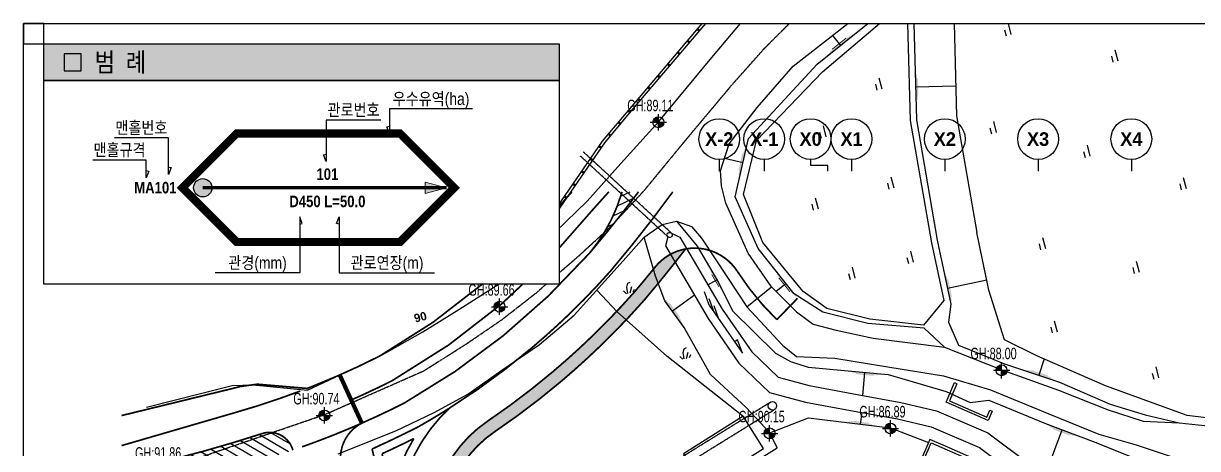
# Model space of a CAD drawing. Header units: inches. Extents: x 7998 to 323252, y 7981 to 229604.
# Drawn here: x 7998 to 146476, y 179509 to 229604 of the extents above; entities that cross this region are included whole.
import ezdxf
from ezdxf.enums import TextEntityAlignment as Align

# ---------------------------------------------------------------- set-up
doc = ezdxf.new("R2010")
doc.units = ezdxf.units.IN
doc.header["$MEASUREMENT"] = 0
doc.set_wipeout_variables(frame=1)
for name, pattern in [('DASHED', [0.75, 0.5, -0.25]), ('XREF_BASE$0$CENTER', [2, 1.25, -0.25, 0.25, -0.25]), ('XREF_BASE$0$DASHED', [3, 2, -1]), ('XREF_BASE$0$HIDDEN', [0.375, 0.25, -0.125])]:
    doc.linetypes.add(name, pattern=pattern)
for name, color, linetype in [('-00 기호-우수-U형플륨관D200', 4, 'Continuous'), ('CD_BASIN AREA', 30, 'Continuous'), ('CD_MH_D900', 100, 'Continuous'), ('CD_MH_TEXT', 100, 'Continuous'), ('CD_PIPE_TEXT', 93, 'Continuous'), ('CD_PIPE_흄관', 100, 'Continuous'), ('CE_GH', 240, 'Continuous'), ('CL_BOX', 7, 'Continuous'), ('CL_TEXT', 7, 'Continuous'), ('XREF_BASE$0$1-5CON', 30, 'Continuous'), ('XREF_BASE$0$1-CEN', 2, 'XREF_BASE$0$CENTER'), ('XREF_BASE$0$1-HY', 8, 'Continuous'), ('XREF_BASE$0$1-ROAD', 1, 'Continuous'), ('XREF_BASE$0$1-SIM', 8, 'Continuous'), ('XREF_BASE$0$1-건물', 241, 'Continuous'), ('XREF_BASE$0$1-낙차구조물', 7, 'Continuous'), ('XREF_BASE$0$1-물선', 5, 'Continuous'), ('XREF_BASE$0$1-배수관', 134, 'XREF_BASE$0$HIDDEN'), ('XREF_BASE$0$1-옹벽', 4, 'Continuous'), ('XREF_BASE$0$NR', 7, 'Continuous'), ('XREF_BASE$0$X-SEC-종$0$A-ST-AXIS-BUB', 7, 'Continuous'), ('XREF_BASE$0$건축계획', 7, 'Continuous'), ('XREF_BASE$0$사업부지', 7, 'Continuous')]:
    doc.layers.add(name, color=color, linetype=linetype)
doc.layers.add('CE_GH_TEXT', color=2, linetype='Continuous', lineweight=20)
doc.layers.add('CE_슬라브', color=6, linetype='Continuous', lineweight=20)
doc.styles.get("Standard").update_dxf_attribs({"font": 'txt', "bigfont": 'whgtxt.shx'})
doc.styles.add('XREF_BASE$0$SH_대대리576', font='나눔고딕BOLD.TTF')
doc.styles.add('나눔고딕B', font='나눔고딕BOLD.TTF')
doc.styles.add('나눔고딕EB', font='NanumGothicExtraBold.ttf')
doc.styles.add('나눔고딕N', font='나눔고딕.TTF')
doc.styles.add('휴먼엑스포', font='HMFMMUEX.TTC')
doc.linetypes.add('U', pattern='A,0.5,-0.0645,["U",휴먼엑스포,S=0.4,R=0,X=0,Y=-0.2],-0.4355000000000001,0.25', length=1.25)
doc.dimstyles.new('ISO-25', dxfattribs={"dimtxt": 2.5, "dimasz": 2.5, "dimexe": 1.25, "dimexo": 0.625, "dimtad": 1, "dimtxsty": 'Standard', "dimcen": 2.5, "dimadec": 0, "dimazin": 0, "dimtfac": 1, "dimtmove": 0, "dimatfit": 3, "dimfxl": 1, "dimarcsym": 0})

# ---------------------------------------------------------------- blocks, each defined once
blk = doc.blocks.new('XREF_BASE$0$X-SEC-종$0$A-ST-AXIS-BUB-1')
at = {"layer": 'XREF_BASE$0$X-SEC-종$0$A-ST-AXIS-BUB', "color": 7}
blk.add_line((0, 350), (0, 0), dxfattribs=at)
blk.add_circle((-4.656612873077393e-10, 950), 600, dxfattribs=at)
blk = doc.blocks.new('XREF_BASE$0$A$C75C439D1')
at = {"layer": 'XREF_BASE$0$X-SEC-종$0$A-ST-AXIS-BUB', "color": 7}
blk.add_line((1800.002561002038, 1049.998288891045, -102999.999999999), (1800.002561002038, 524.9982888910454, -102999.999999999), dxfattribs=at)
at = {"layer": 'XREF_BASE$0$X-SEC-종$0$A-ST-AXIS-BUB', "color": 7, "elevation": -102999.999999999}
blk.add_lwpolyline([(3322.896610654891, -0.001711108954623342), (3322.896610654891, 524.9982888910454), (1800.002561002038, 524.9982888910454)], dxfattribs=at)
at = {"layer": 'XREF_BASE$0$X-SEC-종$0$A-ST-AXIS-BUB', "color": 7}
blk.add_circle((1800.002561000641, 2849.998288891045, -102999.999999999), 1800, dxfattribs=at)
blk = doc.blocks.new('XREF_BASE$0$A$C19E135C4')
at = {"layer": 'XREF_BASE$0$1-물선', "color": 8, "linetype": 'Continuous'}
for p, q in [((1.604686969312752, 0), (0, 0.4156830549109145)), ((2.604686969312752, 0), (1, 0.4156830549109145)), ((1.604686969312752, 0), (8.479086379717046, 0)), ((3.604686969312752, 0), (2, 0.4156830549109145)), ((8.479086379717046, 0), (6.874399410404294, 0.4156830549109145))]:
    blk.add_line(p, q, dxfattribs=at)
blk.add_lwpolyline([(6.874399410404294, 0.4156830549109145), (6.874399410404294, 0)], dxfattribs=at)
blk = doc.blocks.new('XREF_BASE$0$A$C0C523BD5')
at = {"layer": 'XREF_BASE$0$1-SIM', "color": 8}
for p, q in [((1.977459760382771e-06, 0.4800446797744371), (1.977459760382771e-06, 1.274165697395802e-06)), ((0.3944576354988385, 0.8915101256570779), (0.3944576354988385, 1.274165697395802e-06))]:
    blk.add_line(p, q, dxfattribs=at)
blk = doc.blocks.new('XREF_BASE$0$A$C39EA40FB')
at = {"layer": 'XREF_BASE$0$1-SIM', "color": 8}
for p, q in [((-8.812348823994398e-07, 0.2857392162550241), (0.1715009276522323, -7.409835234284401e-07)), ((0.2744028687593527, -7.409835234284401e-07), (0.3315694252378307, 0.502901213709265)), ((0.3315694252378307, 0.502901213709265), (0.4802046115219127, 0.7772115109255537)), ((0.4687713002203964, -7.409835234284401e-07), (0.7088751163100824, 0.4457529138890095)), ((0.4802046115219127, 0.7772115109255537), (0.6860084937361535, 0.811500490817707)), ((0.7088751163100824, 0.01142737717600539), (0.8803769251971971, 0.2057315965648741))]:
    blk.add_line(p, q, dxfattribs=at)
blk = doc.blocks.new('XREF_BASE', base_point=(1.855369191616774e-10, 0))
at = {"layer": 'XREF_BASE$0$건축계획', "linetype": 'ByBlock'}
h = blk.add_hatch(dxfattribs=at)
h.set_pattern_fill('ANSI31,_O', color=8, scale=6999.999999999913, angle=159.6229533103126)
h.set_pattern_definition([(204.6229533103122, (-145173825.6496394, -463244710.9811472), (364.5643826011814, -795.4356108061826), [])])
edge = h.paths.add_edge_path()
edge.add_line((80545.16183965001, 209769.6597687835), (78606.35751565089, 209770.0417122282))
edge.add_arc((92656.47285239724, 205144.4379335812), 14791.95562773597, 161.7773299748355, 163.0475527074326)
edge.add_arc((59581.04241872672, 215222.7805009146), 19784.87327935327, 320.1531295128362, 343.05814017599516, ccw=False)
edge.add_arc((-46782.10459944047, 305624.7230855769), 159375.1107993895, 319.7015699164509, 323.0266766878789)
h = blk.add_hatch(dxfattribs=at)
h.set_pattern_fill('ANSI31,_O', color=8, scale=6999.999999999962, angle=104.6229533103125)
h.set_pattern_definition([(149.6229533103125, (-145173825.6496394, -463244710.9811472), (-442.4771672992421, -754.8767822756395), [])])
edge = h.paths.add_edge_path()
edge.add_line((19567.82522291597, 176471.4625460259), (19567.26639453115, 173634.7627547412))
edge.add_line((19567.26639453135, 173634.7627547411), (28671.8697047336, 175992.6945748405))
edge.add_line((28671.8697047336, 175992.6945748405), (39773.76107771703, 179319.6747904425))
edge.add_arc((37026.02218888421, 178563.1934615717), 2849.970701978362, 15.39278872663234, 108.6149897096156)
edge.add_arc((-162997.8340408891, 850861.5152507774), 698575.1043636859, 285.681334240096, 286.56057876779516, ccw=False)
edge.add_line((25817.80029626191, 178287.480168695), (19567.825222916, 176471.4625460258))
at = {"layer": 'XREF_BASE$0$사업부지', "linetype": 'Continuous'}
h = blk.add_hatch(dxfattribs=at)
h.set_pattern_fill('AR-HBONE', color=8, scale=99.99999999999899, angle=14.62295331031254, style=0)
h.set_pattern_definition([(59.62295331031252, (-152577679.6180632, -461611511.9177285), (-142.8112525606388, 547.3618055199458), [1199.999999999984, -399.9999999999949]), (149.6229533103125, (-152577477.3427866, -461611166.8311993), (-142.8112525606388, 547.3618055199458), [1199.999999999984, -399.9999999999951])])
edge = h.paths.add_edge_path()
edge.add_arc((-46783.07147006993, 305625.5342464584), 167876.3728484644, 319.6699974468958, 322.3308226451043, ccw=False)
edge.add_arc((10905.23785540315, 259167.2097516091), 93851.16628788855, 314.0746314693873, 318.4985632267181, ccw=False)
edge.add_arc((10905.23785702638, 259167.209752993), 93851.16628775364, 310.12728857195236, 314.07463146808766, ccw=False)
edge.add_arc((10905.23785607764, 259167.2097519952), 93851.16628760222, 304.12731734083394, 310.1272885727878, ccw=False)
edge.add_arc((71132.86324825531, 170302.6721516938), 13499.99999994155, 124.1273173413322, 194.1941205105725)
edge.add_line((58045.01126390183, 166992.3654538066), (60465.63803772442, 157714.5703763835))
edge.add_line((60465.63803772442, 157714.5703763835), (62311.5379770305, 150639.6718269309))
edge.add_arc((72471.42314385876, 153290.4704611687), 10500.00000011493, 194.6229533099187, 244.5476092585271)
edge.add_arc((67314.29167711787, 142455.158050527), 1499.999999945676, 14.622953319333703, 64.54760926565342, ccw=False)
edge.add_line((68765.70384367695, 142833.8435699245), (69037.45016231481, 141792.3041047005))
edge.add_arc((72471.42314369974, 153290.4704612312), 11999.99999997241, 194.6229533106031, 253.371536154497, ccw=False)
edge.add_line((60860.12581037171, 150260.9863077181), (56593.14683563076, 166615.3090509084))
edge.add_line((56593.14683563076, 166615.3090509084), (56683.83131662942, 166274.5862244603))
edge.add_arc((71132.86324834384, 170302.672151658), 15000.0000000197, 124.12731734147991, 195.5773509998481, ccw=False)
edge.add_arc((10905.23785659908, 259167.2097521636), 92351.16628745016, 304.1273173405085, 310.1272885724698)
edge.add_arc((10905.23785308305, 259167.2097517542), 92351.16628940319, 310.1272885743012, 314.0746314704362)
edge.add_arc((10905.23785815939, 259167.2097534503), 92351.16628709063, 314.0746314674416, 318.4890664383474)
edge.add_arc((-46783.07147700402, 305625.5342480267), 166376.372854812, 319.675287708855, 320.6133126184728)
edge.add_arc((-46782.10260596215, 305624.7254083646), 166375.1107827841, 320.6133161789155, 320.9941128984135)
edge.add_arc((87167.37185657838, 197131.7896538786), 6000.000000118089, 100.24842127441627, 140.9941148509068, ccw=False)
at = {"layer": 'Defpoints', "linetype": 'ByBlock'}
blk.add_lwpolyline([(8002.126471201656, 229605.9720855193), (292002.1264710154, 229605.9720855193), (292002.1264710154, 8005.972085519345), (8002.126471201656, 8005.972085519345)], close=True, dxfattribs=at)
at = {"layer": 'XREF_BASE$0$1-CEN', "color": 8, "ltscale": 3}
blk.add_lwpolyline([(24843.7871537758, 177119.1661404396), (43511.51056890748, 183515.9123833461), (55245.50587509014, 188685.1634078645), (60301.5315426439, 191884.4391773222), (64474.65354711562, 194732.4043694892), (68472.23766650306, 197857.0109377152), (73495.27856850531, 202212.4186223818), (77290.51985969255, 205696.5851714532), (81180.19918167917, 209880.2618762963), (86276.8112818012, 216068.636630877), (91651.57619307423, 222474.2831359971), (95355.97981883725, 226631.3155844428), (98339.08115742801, 229605.9720855193)], dxfattribs=at)
at = {"layer": 'XREF_BASE$0$1-HY', "color": 8}
for points in [[(116645.1163908872, 191476.6249441225), (114255.0617288197, 193716.734029226), (107590.7905403152, 194236.9018127811), (102285.6651608506, 195592.3082861948), (98919.24884941569, 197748.162227932), (94664.490862865, 203102.3460567617), (91936.46529111126, 209162.4373073739), (93511.3494165144, 216064.1670249291), (101614.7458928078, 224833.3580678935), (107606.7644168737, 229605.9720855193)], [(112279.2578356023, 229605.9720855193), (112568.4980498375, 218192.7995858594), (115109.563352989, 203769.2050175633), (116540.5438442454, 196954.7192824807), (114147.2098384988, 194062.7123085361), (107840.9648676156, 194742.7852941011), (102756.3577366387, 196026.2143809876), (99955.20964121027, 198027.796342206), (95223.09190502064, 203785.5252982137), (92943.8180106678, 209466.3444164188), (94452.52258640481, 215819.8924575286), (102245.7842550883, 223920.1003905922), (108979.9924393168, 229605.9720855193)], [(113029.4986407915, 229605.9720855193), (113316.8386762105, 218267.779030233), (115775.0945903528, 204054.4911407667)], [(117781.0237415082, 229605.9720855193), (118056.5183194666, 218735.1906928504), (120461.9971103896, 204961.2859177283)], [(154228.0039377636, 226895.0195761801), (169778.1285441504, 194099.3941672179), (169778.1285447418, 194099.3941658944), (173469.6307190941, 185079.1692495917), (168228.7328159125, 183264.4132358766), (161283.9721708181, 182397.3663769439), (151961.5775846769, 182595.2693090134), (145245.5780979479, 183417.9481207868), (135632.5471539968, 186897.4597345964), (127544.1389553831, 190451.3385750469), (123716.1481085131, 192324.4878153055), (121876.0640516975, 198164.0898277587), (120461.9971103896, 204961.2859177283)], [(85028.38408163143, 206301.9621442554), (87477.38803346548, 203376.5319802145), (89970.33107691724, 199078.729287896), (91644.89420882054, 195726.9431495407), (96686.80245173117, 190742.4895918934), (98480.33273877436, 189762.5946433567), (100549.0636105253, 189098.4157666492), (109999.7099345615, 188227.3300829296), (116839.6173535832, 186240.0629633998), (119679.5887811529, 184941.334243295), (121869.4945314145, 185210.723090057), (128534.7313536233, 182449.1751362605), (134489.9504332403, 180214.4210741768), (138570.0925320559, 178586.8970487108), (144405.9298140826, 177300.7356216658), (151058.5792889297, 177486.5068834759)], [(81204.42688986287, 177624.2369661609), (83274.0033210013, 174635.967668444), (84826.47615568154, 173015.4501281147), (86185.56537925033, 172912.268338232), (90521.22272559535, 175521.5386151646), (93436.7208328899, 177450.1740874045), (96909.31232602429, 179611.4481476017), (96024.38508624723, 181375.7369404952), (93225.85736222565, 184349.4799653518), (89016.93834265135, 188240.8402270939), (85939.62947025942, 193795.8288952999), (83659.64981203806, 196913.154312721), (82551.63852759078, 199820.5937346282), (81222.5911644008, 204410.74526902)], [(115775.0945903528, 204054.4911407667), (117376.808481697, 196510.4767182858), (117125.4269046946, 194396.5088133464), (118279.8688107911, 191691.346916961)], [(92866.35588110704, 183313.336417848), (83872.71336907241, 190413.3483217191), (78032.92481981777, 195623.6602794512), (75609.30698923813, 198185.5892993291)], [(118279.8688107911, 191691.346916961), (123693.5982205882, 189492.0179562328), (130202.709191089, 187336.6916767671), (136180.168878152, 184731.5522002742), (140297.5141154439, 183496.1262830514), (144295.4015707164, 182532.3395349019)], [(96024.38508624723, 181375.7369404952), (100596.2882449636, 183135.1202152029), (110279.1966026342, 181942.3458287654), (114746.5623575016, 180223.281241781)]]:
    blk.add_lwpolyline(points, dxfattribs=at)
at = {"layer": 'XREF_BASE$0$1-ROAD', "color": 8}
for points in [[(22508.76598708378, 184388.1124981521), (32619.04246008815, 186924.0619543513), (35097.60787446285, 187022.0593352596), (41517.62575937528, 186408.1828351396), (45367.22015920701, 188214.7154135304), (50301.43251201371, 190546.1135900347), (55116.55788716627, 193254.6633166522), (59351.91694040224, 195899.7700612232), (64115.39765664004, 198936.927196774), (67143.04191116244, 201612.0666821728), (70741.5234526135, 205054.1903866257), (74471.79793112399, 208676.4268938184), (78109.86454702727, 212727.2689421355), (82922.3557437961, 218051.9190224842), (89180.93195500551, 225617.2993703908), (92571.13416311854, 229605.9720855193)], [(45108.84227602649, 178899.6550879354), (51907.54284733953, 181583.2360055149), (56424.64076709235, 183742.7459923803), (60426.71142404573, 185935.2850357612), (64439.00195315853, 188738.1809863802), (68848.71240764856, 191788.4378128719), (72938.40557959443, 195249.1930426505), (78741.53235630877, 201629.1663665277), (81222.5911644008, 204410.74526902), (83348.54473430524, 205919.4183345345), (85028.38408163143, 206301.9621442554), (86811.49682472087, 205674.868095346), (87991.70703557739, 204290.1252864425), (91041.90234695189, 199669.4339630388), (93322.36930621415, 196221.5200361728), (96239.22350304341, 198584.5736953332), (93470.07166353939, 202546.760981115), (90837.2101317076, 208446.1281639358), (90837.2101317076, 208446.1281639358), (90347.73965416662, 210476.3211724045), (90215.08699819166, 212244.1060215486), (91222.35027716868, 215433.7838556683), (94549.9201992685, 219723.9829667889), (98778.29967388418, 224582.0299016371), (105224.4888756001, 229605.9720855193)], [(96239.22350304341, 198584.5736953332), (99194.96656552609, 195630.1526101488), (101150.5466060345, 194152.0309287007), (103845.200714109, 193473.4263031377), (108218.7335752002, 192515.6834812093), (108218.7335752002, 192515.6834812093), (116645.1163908872, 191476.6249441225), (123386.4527248344, 188791.7768231662), (130062.1371724699, 186406.0437800941), (135922.2843920724, 184076.2037493642), (140083.348122831, 182740.5695825928), (144295.4015707164, 182532.3395349019), (151777.0763048185, 181751.1019450272)], [(93322.36930621415, 196221.5200361728), (97540.04256594693, 191714.4192745374), (99166.03349040868, 190374.5582689167), (103699.7569432086, 190161.387790453), (110198.9836752568, 189109.3127525266), (116514.2766412683, 188088.8188753049), (122065.495137427, 186412.1396549682), (128921.4406792731, 183597.0082677617), (134846.12742176, 181217.8666147263), (139228.2662311979, 179941.988699397), (144089.0625804886, 178348.6836911206), (151135.842408054, 177756.7723279771), (161571.736726562, 177543.8714756168), (167987.2009575069, 177632.6109902839), (176421.7025712118, 178305.0576635657), (184551.5201875144, 179689.6480454677), (190087.6864114311, 180728.1438524728), (199715.2989029661, 182579.0265372558), (213041.8393189241, 185273.1886596683), (222229.146857461, 187650.9693880661)]]:
    blk.add_lwpolyline(points, dxfattribs=at)
at = {"layer": 'XREF_BASE$0$1-건물', "color": 8}
blk.add_lwpolyline([(95292.7483163015, 179523.4446652757), (92888.06650940143, 183327.0620760035), (85842.46041803621, 178872.7652964514), (88247.14222476631, 175069.1478854326)], close=True, dxfattribs=at)
at = {"layer": 'XREF_BASE$0$1-낙차구조물', "color": 8}
for points in [[(118091.1779308151, 187155.4869300076), (117213.1423261533, 185138.2974305963), (118496.8083712501, 184579.5475002939), (121617.2614163542, 183221.2869715809), (121976.4578001527, 184046.5008577231), (122251.5290953428, 183926.7687295763), (121772.6005838583, 182826.4835483641), (118377.0762433344, 184304.4762051643), (116818.3389028776, 184982.9582633221), (117816.106635394, 187275.2190580944)], [(114177.231305663, 178163.6282958814), (115055.2669104952, 180180.8177955836), (116338.932955652, 179622.0678650506), (119459.3860007557, 178263.8073363377), (119100.1896167267, 177438.5934501356), (119375.2609123178, 177318.8613223397), (119854.1894239723, 178419.1465038424), (116458.665083678, 179897.1391607022), (114899.9277429907, 180575.6212188), (113902.1600102424, 178283.3604239677)]]:
    blk.add_lwpolyline(points, close=True, dxfattribs=at)
at = {"layer": 'XREF_BASE$0$1-물선', "color": 8}
for points in [[(84010.93425896531, 204472.6078719667), (83711.27502659243, 203397.3150388515), (88743.10968347173, 194850.5102404631), (92386.59056205442, 189589.8532595172), (95999.16317314189, 186125.03438302), (100241.8766500843, 184976.9675900907), (105963.7869723076, 183926.472942114), (111086.5689906022, 182997.2054741161), (115073.0988615886, 182060.3582274787), (120752.8352804892, 179621.3303226293), (125855.26487672, 175825.0481571817), (133738.0902366885, 173590.7800508188), (143656.0273198616, 172286.031290245), (158313.3888788703, 172194.0338824141), (172542.7132162447, 172063.8142445051), (186557.7321847216, 173439.6539534568), (199413.5944729741, 175851.0989489481), (213352.1596123315, 178292.6453456334), (220444.6514720665, 180016.4159614432), (228345.698692352, 182737.8740409059), (233913.090629769, 184238.6398116417), (244357.496257727, 186029.7066642141), (260476.6492633, 184956.9315792496), (267153.0994902342, 184662.3460580743)], [(84417.446533232, 204913.9102300688), (85434.76418123534, 204411.9997852194), (90429.22235961724, 195928.6806705841), (93916.19442636613, 190893.9996725124), (97014.78752536047, 187922.1386153522), (100684.4096672884, 186929.1487876556), (106322.8471552823, 185893.9790506848), (111494.0948865619, 184955.9199516533), (115701.2385432217, 183967.2277606511), (121758.0432456094, 181366.2768374863), (126754.2456686338, 177649.0292408194), (134143.3517286018, 175554.6984332325), (143793.2657166575, 174285.2093035382), (158328.8164345906, 174193.9764450849), (172453.9110600455, 174064.7106653169), (186275.1312614903, 175421.525352479), (199056.6834933669, 177819.031601441), (213007.0838858131, 180262.6511179759), (220731.4318071571, 182400.6487780206), (227724.2567293411, 184685.7251940705), (233224.7306750272, 186274.0071851293), (244300.7083056751, 188203.8122569816), (257470.9759897804, 187813.5775445678), (266777.0482811318, 187343.2603153882)]]:
    blk.add_lwpolyline(points, dxfattribs=at)
at = {"layer": 'XREF_BASE$0$1-배수관', "color": 8}
for p, q in [((65626.8275271589, 166137.6666992884), (96072.93812466972, 184971.356472914)), ((67822.70599330205, 166320.1539049729), (96599.011965123, 184120.917577584))]:
    blk.add_line(p, q, dxfattribs=at)
for points in [[(84010.93425896531, 204472.6078719667), (73714.13691112213, 213957.6569156011)], [(84417.446533232, 204913.9102300688), (74057.12653234368, 214457.4741159054)]]:
    blk.add_lwpolyline(points, dxfattribs=at)
blk.add_circle((84214.19039606862, 204693.2590511331), 299.9999999971182, dxfattribs=at)
at = {"layer": 'XREF_BASE$0$1-배수관', "color": 8, "linetype": 'Continuous'}
blk.add_circle((96335.97504501138, 184546.1370252788), 499.9999999985582, dxfattribs=at)
at = {"layer": 'XREF_BASE$0$1-옹벽', "color": 8, "linetype": 'Continuous'}
blk.add_lwpolyline([(88454.97887710847, 229605.9720855193), (79646.16614495404, 219263.974182561), (76524.95078305481, 215545.3997696114), (66939.96629177313, 201641.7532584263), (66692.97143143322, 201812.0281505332), (76286.49223454762, 215728.0571398676), (88064.90526757481, 229605.9720855193)], dxfattribs=at)
at = {"layer": 'XREF_BASE$0$1-옹벽', "color": 8, "linetype": 'Continuous', "const_width": 150}
for points in [[(87540.67422647402, 228823.0547404502, 1), (87685.81400792347, 228860.9287937351, 1)], [(86375.93012749963, 227450.6950268873, 1), (86521.06990871858, 227488.5690801122, 1)], [(85211.18602864584, 226078.3353128629, 1), (85356.3258098648, 226116.2093660877, 1)], [(84046.44192967145, 224705.9755992999, 1), (84191.58171066036, 224743.8496524643, 1)], [(82881.69783046702, 223333.6158856769, 1), (83026.83761191694, 223371.4899389618, 1)], [(81716.95373161323, 221961.2561716525, 1), (81862.09351283265, 221999.1302248774, 1)], [(80552.20963263931, 220588.8964580895, 1), (80697.34941385826, 220626.7705113139, 1)], [(79387.46553372545, 219216.5367442956, 1), (79532.6053147139, 219254.41079746, 1)], [(78222.72143452056, 217844.1770306727, 1), (78367.86121597001, 217882.0510839575, 1)], [(77057.97733554663, 216471.8173171097, 1), (77203.11711676512, 216509.6913703341, 1)], [(75938.74313876545, 215045.6761493129, 1), (76083.88292021537, 215083.5502025982, 1)], [(74917.09378700657, 213563.7069857791, 1), (75062.23356822599, 213601.5810390039, 1)], [(73895.44443495618, 212081.7378224167, 1), (74040.58421617607, 212119.611875641, 1)], [(72873.79508290673, 210599.7686590534, 1), (73018.93486412615, 210637.6427122782, 1)], [(71852.14573091734, 209117.7994954599, 1), (71997.28551236726, 209155.6735487448, 1)], [(70830.49637915846, 207635.8303319261, 1), (70975.63616014691, 207673.704385091, 1)], [(69808.84702693764, 206153.8611682722, 1), (69953.98680838756, 206191.7352215576, 1)], [(68787.19767511869, 204671.8920049693, 1), (68932.33745610714, 204709.7660581337, 1)], [(67765.5483231293, 203189.9228413759, 1), (67910.68810434779, 203227.7968946004, 1)]]:
    blk.add_lwpolyline(points, format="xyb", close=True, dxfattribs=at)
at = {"layer": 'XREF_BASE$0$NR', "color": 8, "linetype": 'Continuous'}
for p, q in [((103433.3628841997, 228210.028972225), (104373.009755, 227030.3020059026)), ((117968.1500367201, 222222.1278541002), (113219.6746481247, 222101.7888301937)), ((90687.84081636975, 213741.1648407994), (92867.76385530643, 213243.735018136)), ((88736.34778765962, 198804.1067332319), (89778.8628055579, 199408.8181979044)), ((96770.70824384969, 198053.3266647436), (97938.9925280516, 198981.7159483803)), ((121630.6565100909, 199343.7250581603), (116984.6956624216, 198357.313896517)), ((87137.74912839616, 197577.2896819185), (84555.32594187604, 195688.5319982272)), ((128402.1341427318, 190074.3532810829), (127763.1129909246, 188144.5018102089)), ((107001.1126694125, 185770.942373481), (107250.8762649042, 188480.6957865109)), ((106864.691346955, 183763.0498011888), (106694.8009202401, 182383.8841767072)), ((128788.2050523194, 177072.5340919022), (130525.5019723843, 181702.1190384278))]:
    blk.add_line(p, q, dxfattribs=at)
for points in [[(105898.3081807811, 228245.1948869179), (102847.7113292203, 225815.4091248877), (105832.8908718205, 228327.3263408574), (102782.2940200903, 225897.5405785361)], [(105480.8989274437, 228046.966444963), (103134.2859645272, 226177.9004741999), (105415.481618484, 228129.0978989024), (103068.8686556271, 226260.0319279084)], [(105063.4896738767, 227848.738002948), (103420.8606000645, 226540.3918235723), (104998.0723649166, 227930.869456887), (103355.4432909344, 226622.5232772203)], [(113269.0769841126, 220152.4147230467), (113170.2723117354, 224051.1629369896), (113374.0432822579, 220155.0748489907), (113275.2386096506, 224053.8230628731)], [(113362.6427431158, 220604.9304118572), (113286.6391487923, 223603.9675000065), (113467.6090412615, 220607.5905378012), (113391.6054470581, 223606.627625489)], [(113456.2085020593, 221057.4461008988), (113403.0059860293, 223156.7720623314), (113561.1748002041, 221060.1062268427), (113507.9722841745, 223159.4321882754)], [(93099.09789285902, 214729.504032288), (92431.69244250562, 211804.6843857447), (92996.72920508916, 214752.8632232539), (92329.32375479583, 211828.0435764801)], [(93301.57739806687, 215144.8677885078), (92433.95031248545, 211342.6022479946), (93199.20871052798, 215168.2269795337), (92331.5816250071, 211365.96143879)], [(92896.61838765116, 214314.1402760686), (92429.43457229435, 212266.7665234349), (92794.2497001728, 214337.4994668639), (92327.06588458456, 212290.1257141702)], [(88992.73790113535, 200764.0877212791), (90564.98770974949, 198053.5486744702), (88919.76185003994, 200721.7579186034), (90492.01165859401, 198011.2188720249)], [(89101.17528949864, 200409.0034132975), (90310.59821907431, 198323.9733775607), (89028.1992383427, 200366.6736108527), (90237.62216791837, 198281.6435751156)], [(89209.61267763097, 200053.9191052563), (90056.2087282287, 198594.3980803608), (89136.63662647456, 200011.5893028115), (89983.23267707275, 198552.0682779156)], [(96732.08645954542, 200500.4855177526), (99145.89859655825, 197462.946379008), (96650.3065595082, 200435.4982679152), (99064.11869658204, 197397.9591289401)], [(96928.82334460923, 200085.0129828051), (98785.60191165144, 197748.4444143408), (96847.04344463255, 200020.0257327367), (98703.82201167522, 197683.4571642729)], [(97125.56022973405, 199669.5404476266), (98425.30522674462, 198033.9424496735), (97043.7803299278, 199604.5531978497), (98343.5253269393, 197968.9551998966)], [(117389.6841576453, 196449.8327516243), (116579.7071673684, 200264.7950417013), (117492.3946806546, 196471.6398243825), (116682.4176905481, 200286.6021147505)], [(117398.9357973053, 196911.8277809202), (116775.876574188, 199846.4141580418), (117501.6463203151, 196933.6348536789), (116878.5870971973, 199868.2212308004)], [(117408.1874369662, 197373.8228102161), (116972.0459807762, 199428.0332743226), (117510.8979599751, 197395.6298829748), (117074.7565040165, 199449.8403471414)], [(85706.49479988543, 194114.5846485882), (83404.15708403662, 197262.4793481571), (85791.24581102468, 194176.5706636531), (83488.90809505526, 197324.4653636834)], [(85525.59145918954, 194539.7892832587), (83754.56244677026, 196961.2467445389), (85610.34247055929, 194601.7752983836), (83839.31345801894, 197023.2327601252)], [(85344.68811855325, 194964.9939176986), (84104.96781002544, 196660.0141408101), (85429.43912986293, 195026.9799330544), (84189.71882087411, 196722.0001560459)], [(105309.1071558138, 188659.6726750166), (109192.645374225, 188301.7188980659), (105299.4699387094, 188555.1158768683), (109183.0081571201, 188197.1620999175)], [(105747.5705023427, 188513.8135178487), (108734.9075932563, 188238.4644588765), (105737.9332850073, 188409.2567196403), (108725.270376212, 188133.9076604977)], [(106186.0338488105, 188367.9543609119), (108277.1698125782, 188175.2100195168), (106176.3966317056, 188263.3975627634), (108267.5325954738, 188070.6532213688)], [(129614.2684161193, 187531.5388489056), (125911.9575655595, 188757.464771221), (129647.2741139871, 187631.2164487455), (125944.9632635969, 188857.1423713515)], [(129220.0844006171, 187772.6694399458), (126372.1529771974, 188715.6893802112), (129253.090098484, 187872.3470397852), (126405.1586750648, 188815.3669800506)], [(128825.9003848834, 188013.8000309251), (126832.3483883748, 188673.9139890808), (128858.9060827503, 188113.4776307649), (126865.3540863018, 188773.5915886902)], [(107684.0015173396, 182458.0440656006), (105753.1696429853, 182695.8906629317), (107695.8938470124, 182554.5856593046), (105765.0619727192, 182792.4322564054)], [(108487.71623208, 182163.0266222034), (104901.8856086303, 182604.7417312721), (108499.6085619838, 182259.5682159675), (104913.777938474, 182701.2833252671)], [(108085.8588746246, 182310.5353437564), (105327.5276258932, 182650.3161972477), (108097.7512044683, 182407.0769377516), (105339.4199555661, 182746.8577909517)], [(128699.8160361522, 182387.2254986517), (132351.1879087868, 181017.012578495), (128662.925688318, 182288.9193326965), (132314.2975611836, 180918.7064125998)], [(129084.2378272628, 182130.8178417888), (131892.9854220082, 181076.807903447), (129047.3474795995, 182032.5116761241), (131856.0950741144, 180978.5017377217)], [(129468.6596187749, 181874.4101852768), (131434.7829347085, 181136.6032285085), (129431.7692709407, 181776.1040193212), (131397.8925868743, 181038.2970625528)]]:
    blk.add_solid(points, dxfattribs=at)
at = {"layer": 'XREF_BASE$0$건축계획', "color": 8, "linetype": 'ByBlock', "const_width": 199.999999999998, "flags": 128}
for points in [[(72687.35091986135, 209771.2077534527, -0.09523249580770768), (49972.92728198646, 190387.0516322124, -0.02188664148569528), (42321.75728287222, 186936.3919111245), (41449.81835063174, 186595.3027765946), (35577.70683069527, 187092.7726656405), (33698.8736203108, 186842.823120226), (19569.18941343669, 183396.3057828371)], [(47909.46075730212, 182504.0481575958, 0.01358085170912824), (52925.79261270026, 184876.6008932859, 0.08286211822145297), (74771.06937720394, 202545.8608561106, 0.01450953337088587), (80545.16183965001, 209769.6597687835, 0.01450953337088587)], [(74771.06937720394, 202545.8608561106, 0.1002760509831016), (78507.27087655151, 209457.4455546769, -0.005542448980669912), (78606.35751565127, 209770.0417122282, -0.005542448980669912)], [(86099.87326942431, 203036.0632559266, -0.3035909026611631), (92216.59663099144, 200372.9822089692, 0.05793428035081501), (96861.18165764632, 194704.1713445004)], [(58167.52286334755, 184224.2775738777, -0.01218299496292482), (54460.92848053901, 182011.0791999557, -0.009516082677709821), (49109.82562445756, 179451.4369685265), (52748.30913730431, 165505.9889086748)], [(58278.81622604141, 184294.5796393626, 0.2775593666843187), (52748.30913730431, 165505.9889086748)], [(36116.29086892679, 181264.0677511217, -0.430782881465797), (39773.76107775839, 179319.6747904583)], [(19567.82522291644, 176471.4625460277), (25817.80029626191, 178287.480168695, 0.01616642105414614), (36116.29086892679, 181264.0677511217)]]:
    blk.add_lwpolyline(points, format="xyb", dxfattribs=at)
at = {"layer": 'XREF_BASE$0$건축계획', "color": 8, "linetype": 'XREF_BASE$0$DASHED', "ltscale": 3, "const_width": 199.999999999998, "flags": 128}
for points in [[(77043.88832311518, 209770.3495178474), (75290.12752793916, 207822.2920786219, -0.09579343691966138), (51508.53684749827, 187521.646735639, -0.01366795991052541), (46606.27196514094, 185208.2504192969)], [(84589.8130422919, 209768.8629745977, -0.01830407733858562), (77226.76876854012, 200416.7101374207, -0.01915492243346538), (72535.74553210754, 195513.0881955873), (72535.74553210754, 195513.0881955873, -0.01722523588349673), (68007.61479385942, 191421.4702874924), (68007.61479385942, 191421.4702874924, -0.03406821621740373), (58278.81622583279, 184294.5796391838)], [(40650.22614425234, 186286.9721108895, -0.02113573843309386), (32953.44881200558, 183745.2575595981), (31231.00012965687, 183244.776017725), (19568.49198907334, 179856.0712533902)], [(40864.93211290613, 179710.5152504503, 0.009870462760185382), (44639.52829464572, 181132.0454761133), (44639.52829464572, 181132.0454761133, 0.00867776519781602), (47909.46075730212, 182504.0481575958, 0.006177010348974641)], [(45608.7650673571, 177025.8937020699, -0.3667662887462312), (47909.46075730212, 182504.0481575958, -4.219565605392731)]]:
    blk.add_lwpolyline(points, format="xyb", dxfattribs=at)
at = {"layer": 'XREF_BASE$0$건축계획', "color": 8, "linetype": 'ByBlock', "flags": 128}
for points, const_width in [([(96861.18165764632, 194704.1713445004), (99294.2472092337, 197220.1586299585)], 199.999999999998), ([(47909.46075730212, 182504.0481575958), (45301.84049900994, 188184.9872602088)], 499.9999999999949), ([(41449.81835063174, 186595.3027765946), (35577.70683069527, 187092.7726656405), (33698.8736203108, 186842.823120226), (19569.18941343669, 183396.3057828371)], 199.999999999998)]:
    blk.add_lwpolyline(points, dxfattribs=dict(at, const_width=const_width))
at = {"layer": 'XREF_BASE$0$건축계획', "color": 8, "linetype": 'ByBlock', "const_width": 199.999999999998, "flags": 128}
blk.add_lwpolyline([(51515.04803568823, 174193.8578682231), (50289.25448980927, 178892.0350526944, 0.006621745676013497), (54037.63075627154, 180683.0876558969, 0.0876979973259007)], format="xyb", close=True, dxfattribs=at)
at = {"layer": 'XREF_BASE$0$건축계획', "color": 8, "linetype": 'Continuous'}
for p in [(35577.70683069527, 187092.7726656405, 90953.18022530315), (33698.8736203108, 186842.823120226, 91058.2208018463)]:
    blk.add_point(p, dxfattribs=at)
at = {"layer": 'XREF_BASE$0$사업부지', "color": 8, "linetype": 'Continuous', "flags": 128}
blk.add_lwpolyline([(86099.87326942431, 203036.0632559266, 199.999999999998, 199.999999999998, -0.0116105618111562), (81194.04628307559, 196977.7828092834, 199.999999999998, 199.999999999998, -0.01930544160590605), (76187.61806219118, 191741.307843416, 199.999999999998, 199.999999999998, -0.01722523588354455), (71391.17611106718, 187407.2439844675, 199.999999999998, 199.999999999998, -0.02618579595883366), (63558.90787433647, 181477.8768474614, 199.999999999998, 199.999999999998, 0.3156192795315476), (58045.01126390183, 166992.3654538066, 199.999999999998, 199.999999999998, 0), (60465.63803772442, 157714.5703763835, 199.999999999998, 199.999999999998, 0), (62311.5379770305, 150639.6718269309, 199.999999999998, 199.999999999998, 0.2213497797253906), (67958.93311028648, 143809.5721018715, 199.999999999998, 199.999999999998, -0.2213497797149132), (68765.70384367695, 142833.8435699245, 199.999999999998, 199.999999999998, 0), (69037.45016231481, 141792.3041047005, 199.999999999998, 199.999999999998, -0.2621053124808501), (60860.12581037171, 150260.9863077181, 199.999999999998, 199.999999999998, 0), (56593.14683563076, 166615.3090509084, 199.999999999998, 199.999999999998, 0), (56683.83131662942, 166274.5862244603, 199.999999999998, 199.999999999998, -0.3222687361992715), (62717.3572772434, 182719.5662581149, 199.999999999998, 199.999999999998, 0.02618579595886601), (70424.44430614216, 188554.1657852806, 199.999999999998, 199.999999999998, 0.01722523588354264), (75144.22591067897, 192818.9593727951, 199.999999999998, 199.999999999998, 0.01926398864739717), (80060.49351583514, 197960.2777154256, 199.999999999998, 199.999999999998, 0.004092928639410657), (81806.07121772505, 200051.248432976, 0, 0, 0), (81806.07121772505, 200051.248432976, 199.999999999998, 199.999999999998, 0.001661540663020703), (82504.8839570689, 200908.190928683, 199.999999999998, 199.999999999998, -0.1796837819470698)], format="xyseb", close=True, dxfattribs=at)
at = {"layer": 'XREF_BASE$0$사업부지', "color": 8, "linetype": 'Continuous', "ltscale": 10, "const_width": 199.999999999998, "flags": 128}
for points in [[(86099.87326942431, 203036.0632559266, -0.0116105618111562), (81194.04628307559, 196977.7828092834, -0.01930544160590605), (76187.61806225078, 191741.3078434756, -0.01722523588354455), (71391.17611112678, 187407.2439844675, -0.02618579595883366), (63558.90787439607, 181477.8768475211, 0.3156192795315476), (58045.01126396144, 166992.3654538066), (60465.63803778403, 157714.5703764431), (62311.53797709011, 150639.6718269308, 0.2213497797253906), (67958.93311034609, 143809.5721018715, -0.2213497797149132), (68765.70384367695, 142833.8435699245), (69037.45016231481, 141792.3041047005)], [(81806.07121778466, 200051.2484329758, 0.001661540663020703), (82504.8839571285, 200908.190928683, -0.1796837819470698), (86099.87326942431, 203036.0632559266, -0.1796837819470698)], [(81806.07121778466, 200051.2484329758, -0.004092928639410657), (80060.49351589475, 197960.2777154256, -0.01926398864739717), (75144.22591073858, 192818.9593727951, -0.01722523588354264), (70424.44430620177, 188554.1657852806, -0.02618579595886601), (62717.357277303, 182719.5662581149, 0.3222687361992715), (56683.83131668903, 166274.5862245199), (56593.14683569036, 166615.3090509084), (60860.12581043132, 150260.9863077181, 0.26210531248085), (69037.45016231481, 141792.3041047005, 0.26210531248085)]]:
    blk.add_lwpolyline(points, format="xyb", dxfattribs=at)
at = {"layer": 'XREF_BASE$0$1-SIM', "color": 8, "xscale": 1500, "yscale": 1500, "zscale": 1500, "rotation": 14.62512501046145}
for name, p in [('XREF_BASE$0$A$C0C523BD5', (123898.6178193502, 228166.3606713094)), ('XREF_BASE$0$A$C0C523BD5', (136501.8786095614, 225048.6438278486)), ('XREF_BASE$0$A$C0C523BD5', (108665.7916830792, 221742.6491473917)), ('XREF_BASE$0$A$C0C523BD5', (102074.1774322973, 216109.0541295906)), ('XREF_BASE$0$A$C0C523BD5', (122164.213231612, 216613.2734196351)), ('XREF_BASE$0$A$C0C523BD5', (133213.8092926168, 213823.6567512577)), ('XREF_BASE$0$A$C0C523BD5', (110085.6751736137, 210076.1338888241)), ('XREF_BASE$0$A$C0C523BD5', (144555.9233970572, 209997.2102714537)), ('XREF_BASE$0$A$C0C523BD5', (101153.95832774, 207602.116640984)), ('XREF_BASE$0$A$C0C523BD5', (127971.2238310021, 202939.0522409891)), ('XREF_BASE$0$A$C0C523BD5', (112369.8060515923, 201322.9578308417)), ('XREF_BASE$0$A$C0C523BD5', (105494.2056245496, 199435.956787922)), ('XREF_BASE$0$A$C0C523BD5', (139020.8198921266, 200149.43557215)), ('XREF_BASE$0$A$C39EA40FB', (78882.5163832889, 197682.1954040125)), ('XREF_BASE$0$A$C0C523BD5', (129350.7799634258, 193131.8590813575)), ('XREF_BASE$0$A$C39EA40FB', (85533.77169897966, 189963.7016145936)), ('XREF_BASE$0$A$C0C523BD5', (141309.4464942869, 187706.1278682123))]:
    blk.add_blockref(name, p, dxfattribs=at)
at = {"layer": 'XREF_BASE$0$1-물선', "color": 8, "linetype": 'Continuous', "xscale": 1000, "yscale": 1000, "zscale": 1000, "rotation": 304.7061045204863}
blk.add_blockref('XREF_BASE$0$A$C19E135C4', (87977.08151331404, 197734.4612372462), dxfattribs=at)
at = {"layer": 'XREF_BASE$0$X-SEC-종$0$A-ST-AXIS-BUB', "color": 7}
for name, p, xscale, yscale, zscale in [('XREF_BASE$0$X-SEC-종$0$A-ST-AXIS-BUB-1', (90072.10981630767, 212188.0880243902), 4, 4, 4), ('XREF_BASE$0$X-SEC-종$0$A-ST-AXIS-BUB-1', (95372.10981630767, 212188.0880243902), 4, 4, 4), ('XREF_BASE$0$A$C75C439D1', (98441.5810021013, 212188.0903058687), 1.333333333333333, 1.333333333333333, 1.333333333333333), ('XREF_BASE$0$X-SEC-종$0$A-ST-AXIS-BUB-1', (105672.1098163077, 212188.0880243902), 4, 4, 4), ('XREF_BASE$0$X-SEC-종$0$A-ST-AXIS-BUB-1', (116672.1098163077, 212188.0880243902), 4, 4, 4), ('XREF_BASE$0$X-SEC-종$0$A-ST-AXIS-BUB-1', (127672.1098162923, 212188.0880243899), 4, 4, 4), ('XREF_BASE$0$X-SEC-종$0$A-ST-AXIS-BUB-1', (138672.1098163077, 212188.08802439), 4, 4, 4)]:
    blk.add_blockref(name, p, dxfattribs=dict(at, xscale=xscale, yscale=yscale, zscale=zscale))
at = {"layer": 'XREF_BASE$0$1-5CON', "color": 8, "linetype": 'Continuous', "style": 'XREF_BASE$0$SH_대대리576'}
blk.add_text('90', height=999.9999999999999, rotation=14.62512501341141, dxfattribs=at).set_placement((54216.69764282135, 194338.4828661763, 107840))
at = {"layer": 'XREF_BASE$0$X-SEC-종$0$A-ST-AXIS-BUB', "color": 7, "style": 'XREF_BASE$0$SH_대대리576'}
for s, p in [('X-2', (90072.10981630767, 215988.0880243902)), ('X-1', (95372.10981630767, 215988.0880243902)), ('X0', (100841.5844167322, 215988.0880244413)), ('X1', (105672.1098163077, 215988.0880243902)), ('X2', (116672.1098163077, 215988.0880243902)), ('X3', (127672.1098162923, 215988.0880243899)), ('X4', (138672.1098163077, 215988.08802439))]:
    blk.add_text(s, height=1600, dxfattribs=at).set_placement(p, align=Align.MIDDLE_CENTER)
blk = doc.blocks.new('_Open30 D')
at = {"linetype": 'ByBlock'}
blk.add_hatch(color=256, dxfattribs=at).paths.add_polyline_path([(-1, 0.2679491899999999), (-1, -0.26794919), (0, 0)])
at = {"color": 0, "linetype": 'ByBlock', "lineweight": -2}
for p, q in [((-1, 0.26794919), (0, 0)), ((0, 0), (-1, -0.26794919))]:
    blk.add_line(p, q, dxfattribs=at)
at = {"linetype": 'ByBlock'}
blk.add_lwpolyline([(-1, 0.26794919), (-1, -0.26794919)], dxfattribs=at)
blk = doc.blocks.new('CD_MH_D900')
at = {"layer": 'CD_MH_D900', "linetype": 'ByBlock'}
h = blk.add_hatch(color=255, dxfattribs=at)
edge = h.paths.add_edge_path()
edge.add_arc((0, 0), 1350, 0, 360)
at = {"layer": 'CD_MH_D900'}
blk.add_circle((0, 0), 1350, dxfattribs=at)
blk = doc.blocks.new('A$C22D04AE8')
at = {"layer": 'CE_GH'}
h = blk.add_hatch(color=256, dxfattribs=at)
h.paths.add_polyline_path([(0, -2.842170943040401e-14), (0, 800, 0.4142135623730951), (-800, 0)])
h.paths.add_polyline_path([(800, 0), (0, 0), (0, -800, 0.4142135623730951)])
for points in [[(-1200, 0), (1200, 0)], [(0, -1200), (0, 1200)]]:
    blk.add_lwpolyline(points, dxfattribs=at)
blk.add_circle((0, 0), 800, dxfattribs=at)
blk = doc.blocks.new('A$C0DE647CD')
at = {"linetype": 'ByBlock'}
blk.add_wipeout([(-0.003607091959565878, 28319.999816134223), (60799.9963929103, 28319.999816134645), (60799.99639291041, -0.0001838657772168517), (-0.003607091864978429, -0.0001838657772168517), (-0.003607091959565878, 28319.999816134194)], dxfattribs=at).dxf.layer = 'CL_BOX'
at = {"layer": 'CL_BOX'}
blk.add_hatch(color=252, dxfattribs=at).paths.add_polyline_path([(60799.99639291037, 28319.99981613469), (-0.003607091959565878, 28319.99981613422), (-0.003607091959565878, 23999.99981613422), (60799.99639291037, 23999.99981613422)])
at = {"layer": 'CL_TEXT'}
blk.add_hatch(color=7, dxfattribs=at).paths.add_polyline_path([(2399.99639290804, 25159.99981613422), (4399.99639290804, 25159.99981613422), (4399.99639290804, 27159.99981613422), (2399.99639290804, 27159.99981613422)])
at = {"layer": 'CD_BASIN AREA', "linetype": 'DASHED', "ltscale": 10000, "const_width": 960, "flags": 128}
blk.add_lwpolyline([(42010.20202322863, 17766.30965742841), (22744.48773751408, 17766.30965742841), (16344.48773751408, 11366.30965742841), (22744.48773751408, 4966.309657428414), (42010.20202322863, 4966.309657428414), (48410.20202322863, 11366.30965742841)], close=True, dxfattribs=at)
at = {"layer": 'CL_BOX', "color": 130}
for points in [[(-0.003607091959565878, 28319.99981613422), (60799.99639291037, 28319.99981613469), (60799.99639291037, 23999.99981613422), (-0.003607091959565878, 23999.99981613422)], [(-0.003607091959565878, 23999.99981613422), (60799.99639291037, 23999.99981613422), (60799.99639291037, -0.0001838657772168517), (-0.003607091959565878, -0.0001838657772168517)]]:
    blk.add_lwpolyline(points, close=True, dxfattribs=at)
at = {"layer": 'CL_TEXT', "color": 7}
blk.add_lwpolyline([(2399.99639290804, 25159.99981613422), (4399.99639290804, 25159.99981613422), (4399.99639290804, 27159.99981613422), (2399.99639290804, 27159.99981613422)], close=True, dxfattribs=at)
at = {"layer": 'CL_TEXT', "color": 2}
for points in [[(50560.79128269944, 20653.92989053053), (40775.88890440529, 20653.92989053053), (40775.88890440529, 17766.30965742841), (40468.22275022371, 18564.06348039466), (40775.88890440529, 18633.49257148337)], [(39741.79850973561, 19349.52654272795), (33313.28133386886, 19349.52654272795), (33313.28133386886, 14445.08155618201), (33005.61517968681, 15242.83537914825), (33313.28133386886, 15312.26447023696)], [(14699.31826169416, 13807.77989690437), (15006.98441587575, 13738.35081134795), (14699.31826169416, 12940.59698284953), (14699.31826169416, 17251.80058229563), (8320.111088745296, 17251.80058229563)], [(12080.47100087395, 13403.48244975973), (12388.137155056, 13334.0533642032), (12080.47100087395, 12536.29953570478), (12080.47100087395, 14635.68465299089), (5786.873270531185, 14635.68465299089)], [(30178.00663941773, 7079.035336010274), (30485.67279359931, 7148.464421566809), (30178.00663941773, 7946.218250065227), (30178.00663941773, 1332.99656513019), (20227.40879578236, 1332.99656513019)], [(34816.25988082448, 7079.034733087406), (34508.59372664243, 7148.463818643824), (34816.25988082448, 7946.217647142243), (34816.25988082448, 1332.995962207904), (46093.08010311285, 1332.995962207904)]]:
    blk.add_lwpolyline(points, dxfattribs=at)
at = {"layer": 'CD_MH_D900', "linetype": 'ByBlock', "xscale": 0.8, "yscale": 0.8, "zscale": 0.8}
blk.add_blockref('CD_MH_D900', (18750.92891312204, 11366.30965742841), dxfattribs=at)
at = {"layer": 'CD_MH_TEXT', "style": '나눔고딕B', "width": 0.85}
blk.add_text('MA101', height=1360, dxfattribs=at).set_placement((13155.15700150467, 11383.09087272454), align=Align.MIDDLE_CENTER)
at = {"layer": 'CD_PIPE_TEXT', "style": '나눔고딕B', "width": 0.85}
for s, p in [('101', (33444.60373909492, 12973.45251457137)), ('D450 L=50.0', (33444.60373909492, 9759.166800285573))]:
    blk.add_text(s, height=1360, dxfattribs=at).set_placement(p, align=Align.MIDDLE_CENTER)
at = {"layer": 'CL_TEXT', "color": 7, "style": '나눔고딕EB', "width": 0.85}
blk.add_text('범  례', height=2240, dxfattribs=at).set_placement((5999.99639290804, 26159.99981613422), align=Align.MIDDLE_LEFT)
at = {"layer": 'CL_TEXT', "color": 7, "style": '나눔고딕N', "width": 0.85}
for s, p in [('우수유역(ha)', (45668.3400935526, 21853.92989053053)), ('관로번호', (36527.539921802, 20549.52654272795)), ('맨홀번호', (11509.71467521973, 18451.80058229563)), ('맨홀규격', (8933.672135702334, 15835.68465299089)), ('관경(mm)', (25202.70771759981, 2532.995962207904)), ('관로연장(m)', (40474.31077007577, 2532.995359285735))]:
    blk.add_text(s, height=1440, dxfattribs=at).set_placement(p, align=Align.MIDDLE_CENTER)
at = {"layer": 'CD_PIPE_흄관'}
blk.add_leader([(47476.84779031016, 11366.30965742841), (18750.92891312204, 11366.30965742841)], dimstyle='ISO-25', override={"dimasz": 2500, "dimclrd": 256, "dimldrblk": '_Open30 D', "dimlwd": 65535}, dxfattribs=at)

msp = doc.modelspace()

# ---------------------------------------------------------------- linework, layer by layer
at = {"layer": 'Defpoints', "linetype": 'ByBlock'}
msp.add_lwpolyline([(7997.873528868222, 227194.0279144846), (10397.87352886822, 227194.0279144846), (10397.87352886822, 229594.0279144846), (7997.873528868222, 229594.0279144846)], close=True, dxfattribs=at)
msp.add_lwpolyline([(7997.873528868222, 227194.0279144846), (10397.87352886822, 227194.0279144846), (10397.87352886822, 229594.0279144846), (7997.873528868222, 229594.0279144846)], close=True, dxfattribs=at)

# ---------------------------------------------------------------- block references
at = {"layer": '-00 기호-우수-U형플륨관D200', "linetype": 'U', "ltscale": 1600}
msp.add_blockref('XREF_BASE', (-2.126471131952712, -5.972085515400977), dxfattribs=at)
at = {"layer": 'CE_GH', "linetype": 'ByBlock', "xscale": 0.8, "yscale": 0.8, "zscale": 0.8}
for p in [(82883.40767707353, 217963.8731051163, 89110.00000000001), (64149.98920003229, 196223.093308517, 89660), (123363.9452175679, 188726.4801565282, 88000.00000000001), (43491.98121192187, 183405.7193198917, 90740), (110260.5411904475, 181869.6827333182, 86890.00000000001), (96006.05041345398, 181295.0613897681, 89640.00000000001)]:
    msp.add_blockref('A$C22D04AE8', p, dxfattribs=at)

# ---------------------------------------------------------------- texts
at = {"layer": 'CE_GH_TEXT', "color": 2, "lineweight": 20, "style": '나눔고딕N', "width": 0.7}
for s, p in [('GH:89.11', (79214.71432251812, 219943.8956165138, 89110.00000000001)), ('GH:88.00', (119695.2518630125, 190706.5026679257, 88000.00000000001)), ('GH:90.74', (39823.28785736646, 185385.7418312891, 90740)), ('GH:86.89', (106591.8478358921, 183849.7052447157, 86890.00000000001)), ('GH:90.15', (92337.35705889857, 183275.0839011656, 89640.00000000001)), ('GH:91.86', (21159.16296430104, 178978.503582504, 91860.00000000001))]:
    msp.add_text(s, height=1360, dxfattribs=at).set_placement(p, align=Align.MIDDLE_LEFT)

# ---------------------------------------------------------------- next in the draw order: block references
at = {"layer": 'CE_슬라브', "color": 41, "linetype": 'ByBlock'}
msp.add_blockref('A$C0DE647CD', (10397.87713596018, 198874.0280983504), dxfattribs=at)

# ---------------------------------------------------------------- next in the draw order: linework, layer by layer
at = {"layer": 'Defpoints', "linetype": 'ByBlock'}
msp.add_lwpolyline([(7997.873528868222, 227194.0279144846), (10397.87352886822, 227194.0279144846), (10397.87352886822, 229594.0279144846), (7997.873528868222, 229594.0279144846)], close=True, dxfattribs=at)

# ---------------------------------------------------------------- next in the draw order: texts
at = {"layer": 'CE_GH_TEXT', "color": 2, "lineweight": 20, "style": '나눔고딕N', "width": 0.7}
msp.add_text('GH:89.66', height=1360, dxfattribs=at).set_placement((60481.29584547688, 198203.1158199145, 89660), align=Align.MIDDLE_LEFT)

doc.saveas('drawing.dxf')
